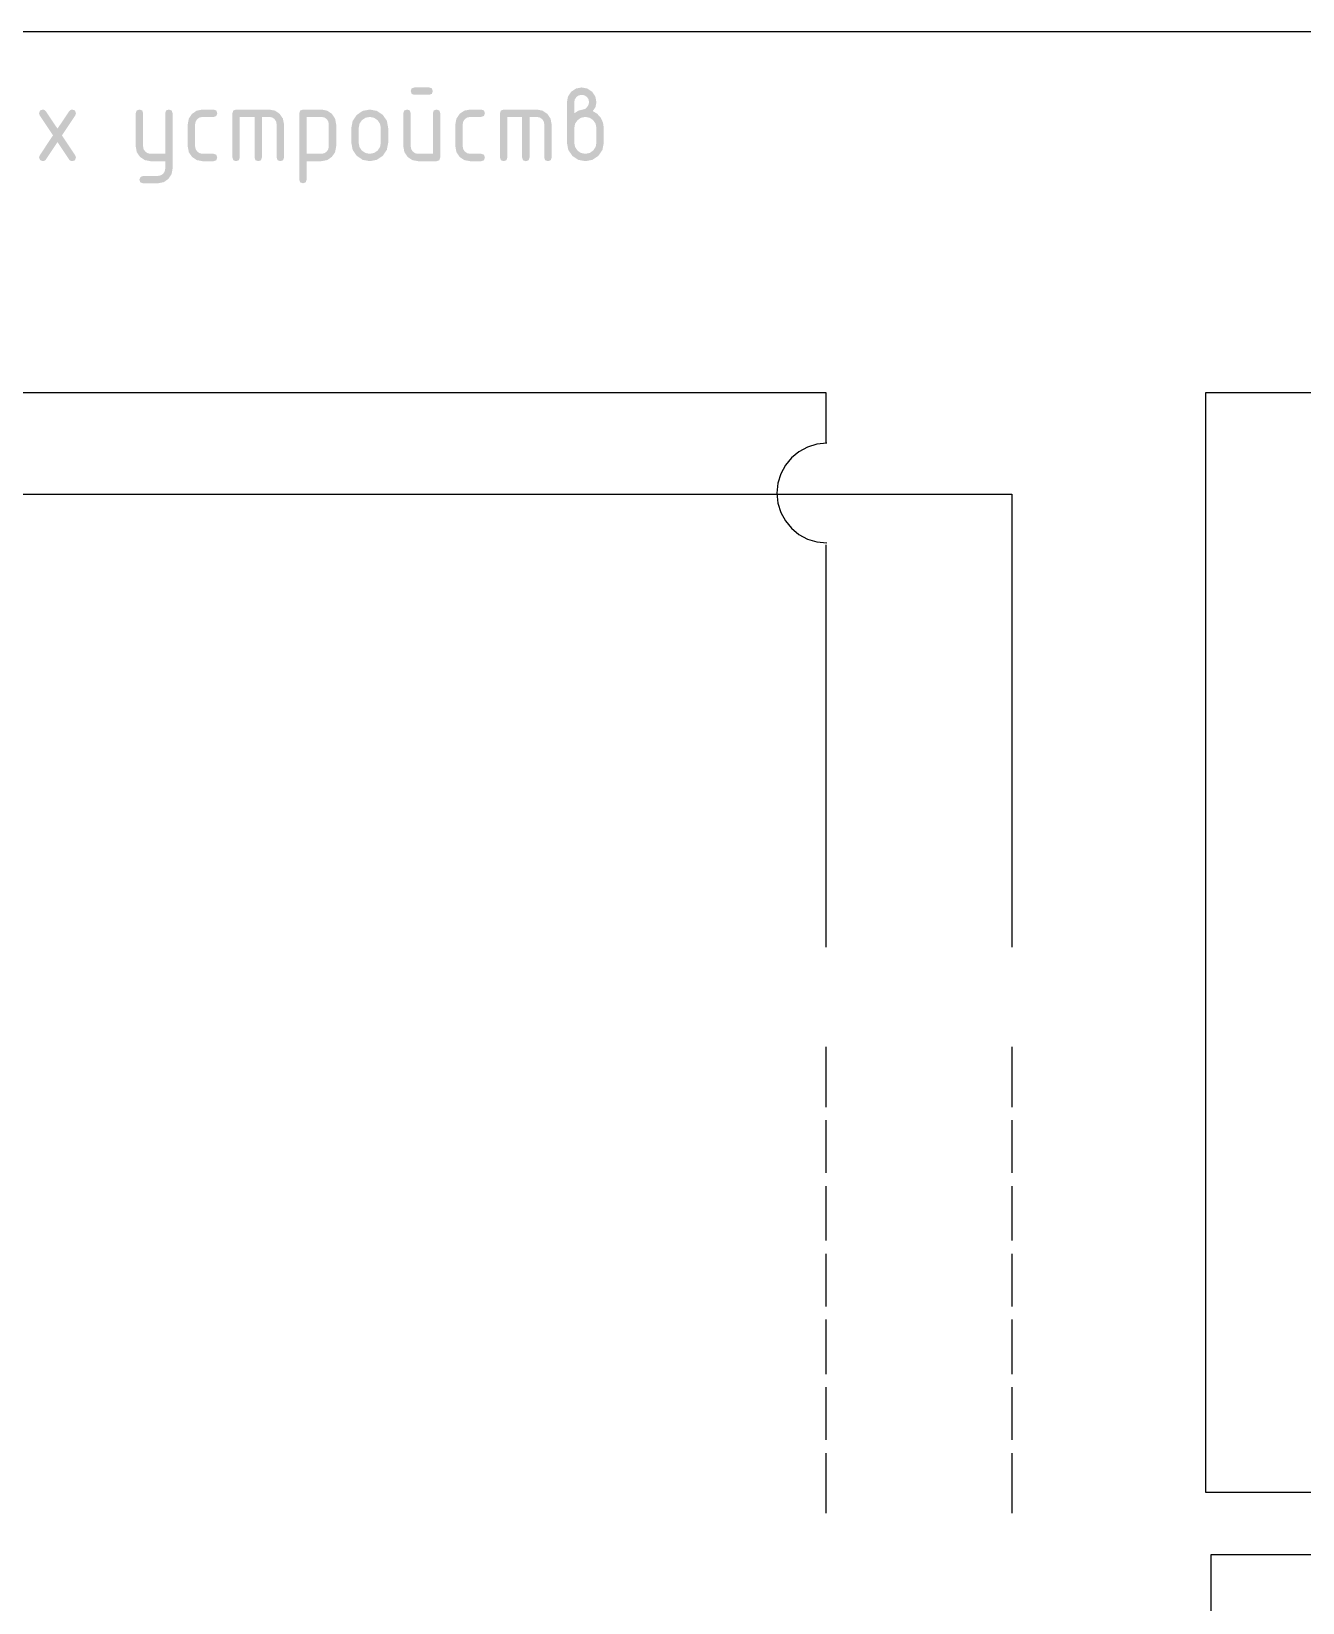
# Model space of a CAD drawing. Header units: millimetres. Extents: x 0 to 420, y 0 to 297.
# Drawn here: x 67.16 to 95.78, y 236.83 to 272.2 of the extents above; entities that cross this region are included whole.
import ezdxf

# ---------------------------------------------------------------- set-up
doc = ezdxf.new("R2010")
doc.units = ezdxf.units.MM
doc.layers.get('0').update_dxf_attribs({"linetype": 'CONTINUOUS'})

msp = doc.modelspace()

# ---------------------------------------------------------------- hatches: boundary and pattern name
at = {"true_color": 0x000007}
h = msp.add_hatch(color=0, dxfattribs=at)
h.paths.add_polyline_path([(76.367063, 270.361061), (76.367063, 269.365566), (76.346116, 269.303072), (76.283829, 269.282332), (75.868764, 269.282332), (75.739849, 269.30631), (75.632844, 269.378244), (75.56091, 269.485248), (75.536932, 269.614164), (75.536932, 270.361061), (75.557672, 270.423348), (75.620166, 270.444294), (75.682178, 270.423348), (75.702848, 270.361061), (75.702848, 269.614164), (75.714975, 269.550981), (75.751906, 269.497306), (75.805581, 269.460375), (75.868764, 269.448248), (76.201147, 269.448248), (76.201147, 270.361061), (76.221817, 270.423348), (76.283829, 270.444294), (76.346116, 270.423348)], flags=0)
h.paths.add_polyline_path([(76.116811, 270.776126), (75.786082, 270.776126), (75.723588, 270.796865), (75.702848, 270.859359), (75.723588, 270.921371), (75.786082, 270.942041), (76.116811, 270.942041), (76.178823, 270.921371), (76.199493, 270.859359), (76.178823, 270.796865)], flags=0)
h = msp.add_hatch(color=0, dxfattribs=at)
h.paths.add_polyline_path([(79.385127, 270.361061), (79.486481, 270.423348), (79.579154, 270.444294), (79.628488, 270.458763), (79.674515, 270.502172), (79.706761, 270.555984), (79.717509, 270.61021), (79.705521, 270.674771), (79.669554, 270.72817), (79.615879, 270.764137), (79.551042, 270.776126), (79.486964, 270.763861), (79.433634, 270.727619), (79.397184, 270.673875), (79.385127, 270.61021)], flags=0)
h.paths.add_polyline_path([(79.800192, 270.410119), (79.902718, 270.348107), (79.982093, 270.257983), (80.03246, 270.148567), (80.049341, 270.029229), (80.049341, 269.697397), (80.018818, 269.536994), (79.927522, 269.403048), (79.793508, 269.312511), (79.634276, 269.282332), (79.473872, 269.31258), (79.339927, 269.4036), (79.24939, 269.537476), (79.219211, 269.697397), (79.219211, 270.61021), (79.243258, 270.738643), (79.315674, 270.845579), (79.422816, 270.917788), (79.551042, 270.942041), (79.679958, 270.917719), (79.786963, 270.845028), (79.859172, 270.737954), (79.883425, 270.61021), (79.862479, 270.497349)], flags=0)
h.paths.add_polyline_path([(79.883425, 269.697397), (79.883425, 270.029229), (79.865235, 270.124589), (79.810665, 270.205067), (79.730325, 270.259913), (79.634276, 270.278378), (79.537951, 270.259913), (79.457336, 270.205067), (79.403041, 270.124589), (79.385127, 270.029229), (79.385127, 269.697397), (79.403041, 269.600659), (79.457336, 269.520457), (79.537951, 269.466163), (79.634276, 269.448248), (79.730325, 269.466438), (79.810665, 269.521008), (79.865235, 269.601555)], flags=0)
for points in [[(67.851589, 269.863313), (68.152552, 269.411868), (68.166332, 269.365566), (68.145386, 269.303072), (68.083099, 269.282332), (68.043067, 269.291427), (68.014197, 269.318712), (67.751267, 269.713383), (67.488338, 269.318712), (67.459054, 269.291427), (67.419436, 269.282332), (67.360456, 269.306586), (67.336202, 269.365566), (67.349983, 269.411868), (67.650395, 269.863313), (67.349983, 270.314758), (67.336202, 270.361061), (67.356942, 270.423348), (67.419436, 270.444294), (67.459054, 270.435199), (67.488338, 270.407914), (67.751267, 270.014346), (68.014197, 270.407914), (68.043067, 270.435199), (68.083099, 270.444294), (68.145386, 270.423761), (68.166332, 270.362714), (68.152552, 270.314758)], [(70.176545, 269.11366), (70.176545, 269.282332), (69.844162, 269.282332), (69.715246, 269.306379), (69.608242, 269.378795), (69.536308, 269.485937), (69.51233, 269.614164), (69.51233, 270.361061), (69.53307, 270.423348), (69.595564, 270.444294), (69.657575, 270.423348), (69.678246, 270.361061), (69.678246, 269.614164), (69.690373, 269.550981), (69.727304, 269.497306), (69.780979, 269.460375), (69.844162, 269.448248), (70.176545, 269.448248), (70.176545, 270.361061), (70.197215, 270.423348), (70.259227, 270.444294), (70.321514, 270.423348), (70.34246, 270.361061), (70.34246, 269.116416), (70.318551, 268.988672), (70.2471, 268.881599), (70.141267, 268.808907), (70.013936, 268.784585), (69.678246, 268.784585), (69.616234, 268.805255), (69.595564, 268.867267), (69.620368, 268.925145), (69.678246, 268.950501), (70.010629, 268.950501), (70.074983, 268.962352), (70.128589, 268.997354), (70.164556, 269.049719)], [(70.849408, 270.112462), (70.849408, 269.614164), (70.861535, 269.550981), (70.898466, 269.497306), (70.952141, 269.460375), (71.015324, 269.448248), (71.264473, 269.448248), (71.32676, 269.427577), (71.347706, 269.365566), (71.32676, 269.303072), (71.264473, 269.282332), (71.015324, 269.282332), (70.886408, 269.30631), (70.779403, 269.378244), (70.70747, 269.485248), (70.683492, 269.614164), (70.683492, 270.112462), (70.70747, 270.240896), (70.779403, 270.347831), (70.886408, 270.420041), (71.015324, 270.444294), (71.264473, 270.444294), (71.32676, 270.423348), (71.347706, 270.361061), (71.32676, 270.299049), (71.264473, 270.278378), (71.015324, 270.278378), (70.951245, 270.266114), (70.897915, 270.229871), (70.861466, 270.176128)], [(71.771692, 270.444294), (72.518588, 270.444294), (72.646332, 270.419972), (72.753406, 270.34728), (72.826097, 270.240207), (72.85042, 270.112462), (72.85042, 269.365566), (72.829474, 269.303072), (72.767186, 269.282332), (72.705175, 269.303072), (72.684504, 269.365566), (72.684504, 270.112462), (72.672515, 270.176817), (72.636548, 270.230423), (72.583149, 270.266389), (72.518588, 270.278378), (72.352672, 270.278378), (72.352672, 269.365566), (72.331726, 269.303072), (72.269439, 269.282332), (72.207427, 269.303072), (72.186757, 269.365566), (72.186757, 270.278378), (71.854374, 270.278378), (71.854374, 269.365566), (71.833703, 269.303072), (71.771692, 269.282332), (71.709197, 269.303072), (71.688458, 269.365566), (71.688458, 270.361061), (71.709197, 270.423348)], [(76.87401, 270.112462), (76.87401, 269.614164), (76.886137, 269.550981), (76.923068, 269.497306), (76.976743, 269.460375), (77.039926, 269.448248), (77.289075, 269.448248), (77.351363, 269.427577), (77.372309, 269.365566), (77.351363, 269.303072), (77.289075, 269.282332), (77.039926, 269.282332), (76.91101, 269.30631), (76.804006, 269.378244), (76.732072, 269.485248), (76.708094, 269.614164), (76.708094, 270.112462), (76.732072, 270.240896), (76.804006, 270.347831), (76.91101, 270.420041), (77.039926, 270.444294), (77.289075, 270.444294), (77.351363, 270.423348), (77.372309, 270.361061), (77.351363, 270.299049), (77.289075, 270.278378), (77.039926, 270.278378), (76.975847, 270.266114), (76.922517, 270.229871), (76.886068, 270.176128)], [(77.796294, 270.444294), (78.54319, 270.444294), (78.670935, 270.419972), (78.778008, 270.34728), (78.8507, 270.240207), (78.875022, 270.112462), (78.875022, 269.365566), (78.854076, 269.303072), (78.791789, 269.282332), (78.729777, 269.303072), (78.709106, 269.365566), (78.709106, 270.112462), (78.697117, 270.176817), (78.661151, 270.230423), (78.607752, 270.266389), (78.54319, 270.278378), (78.377275, 270.278378), (78.377275, 269.365566), (78.356329, 269.303072), (78.294041, 269.282332), (78.232029, 269.303072), (78.211359, 269.365566), (78.211359, 270.278378), (77.878976, 270.278378), (77.878976, 269.365566), (77.858306, 269.303072), (77.796294, 269.282332), (77.7338, 269.303072), (77.71306, 269.365566), (77.71306, 270.361061), (77.7338, 270.423348)]]:
    msp.add_hatch(color=0, dxfattribs=at).paths.add_polyline_path(points, flags=0)
h = msp.add_hatch(color=0, dxfattribs=at)
h.paths.add_polyline_path([(73.194609, 270.361061), (73.215348, 270.423348), (73.277842, 270.444294), (73.692907, 270.444294), (73.82134, 270.420041), (73.928276, 270.347831), (74.000485, 270.240896), (74.024739, 270.112462), (74.024739, 269.614164), (74.000485, 269.485937), (73.928276, 269.378795), (73.82134, 269.306379), (73.692907, 269.282332), (73.360524, 269.282332), (73.360524, 268.867267), (73.339854, 268.805255), (73.277842, 268.784585), (73.215348, 268.805255), (73.194609, 268.867267)], flags=0)
h.paths.add_polyline_path([(73.360524, 270.278378), (73.360524, 269.448248), (73.692907, 269.448248), (73.756573, 269.460306), (73.810316, 269.496755), (73.846558, 269.550085), (73.858823, 269.614164), (73.858823, 270.112462), (73.846834, 270.176817), (73.810867, 270.230423), (73.757262, 270.266389), (73.692907, 270.278378)], flags=0)
h = msp.add_hatch(color=0, dxfattribs=at)
h.paths.add_polyline_path([(74.36577, 269.697397), (74.36577, 270.029229), (74.396018, 270.188737), (74.487038, 270.323027), (74.620914, 270.413839), (74.780836, 270.444294), (74.941722, 270.414184), (75.075736, 270.324129), (75.165791, 270.190115), (75.195901, 270.029229), (75.195901, 269.697397), (75.165377, 269.537476), (75.074082, 269.4036), (74.940068, 269.31258), (74.780836, 269.282332), (74.620914, 269.31258), (74.487038, 269.4036), (74.396018, 269.537476)], flags=0)
h.paths.add_polyline_path([(75.029985, 269.697397), (75.029985, 270.029229), (75.011519, 270.124589), (74.956673, 270.205067), (74.876196, 270.259913), (74.780836, 270.278378), (74.684993, 270.259913), (74.604447, 270.205067), (74.549876, 270.124589), (74.531686, 270.029229), (74.531686, 269.697397), (74.549601, 269.600659), (74.603895, 269.520457), (74.684511, 269.466163), (74.780836, 269.448248), (74.876196, 269.466438), (74.956673, 269.521008), (75.011519, 269.601555)], flags=0)

# ---------------------------------------------------------------- linework, layer by layer
at = {"color": 0, "true_color": 0x000007}
msp.add_lwpolyline([(138.218333, 272.203333), (138.218333, 187.113333), (40.089667, 187.113333), (40.089667, 272.203333)], close=True, dxfattribs=at)
at = {"color": 0, "true_color": 0x000097}
for points in [[(57.192333, 243.289667), (57.192333, 239.310333), (47.413333, 239.310333), (47.413333, 262.255), (47.413333, 264.075333), (62.357, 264.075333), (85.047667, 264.075333), (85.047667, 262.932333)], [(85.068833, 262.932333), (84.842751, 262.909542), (84.632175, 262.844177), (84.441616, 262.740747), (84.275586, 262.603763), (84.138598, 262.437736), (84.035162, 262.247176), (83.969793, 262.036594), (83.947, 261.8105), (83.969793, 261.584406), (84.035162, 261.373824), (84.138598, 261.183264), (84.275586, 261.017237), (84.441616, 260.880253), (84.632175, 260.776823), (84.842751, 260.711458), (85.068833, 260.688667)], [(54.652333, 243.289667), (54.652333, 240.834333), (50.165, 240.834333), (50.165, 260.942667), (50.165, 261.789333), (89.238667, 261.789333), (89.238667, 251.587)], [(85.047667, 260.646333), (85.047667, 251.587)], [(85.047667, 249.343333), (85.047667, 247.988667)], [(89.238667, 249.343333), (89.238667, 247.988667)], [(85.047667, 247.692333), (85.047667, 246.507)], [(89.238667, 247.692333), (89.238667, 246.507)], [(85.047667, 246.210667), (85.047667, 244.983)], [(89.238667, 246.210667), (89.238667, 244.983)], [(85.047667, 244.686667), (85.047667, 243.501333)], [(89.238667, 244.686667), (89.238667, 243.501333)], [(85.047667, 243.205), (85.047667, 241.977333)], [(89.238667, 243.205), (89.238667, 241.977333)], [(85.047667, 241.681), (85.047667, 240.495667)], [(89.238667, 241.681), (89.238667, 240.495667)], [(85.047667, 240.199333), (85.047667, 238.844667)], [(89.238667, 240.199333), (89.238667, 238.844667)]]:
    msp.add_lwpolyline(points, dxfattribs=at)
at = {"color": 0, "true_color": 0x000096}
for points in [[(103.378, 243.289667), (103.378, 239.310333), (93.599, 239.310333), (93.599, 262.255), (93.599, 264.075333), (108.542667, 264.075333), (131.783667, 264.075333), (131.783667, 262.932333)], [(103.166333, 216.873667), (103.166333, 213.36), (93.726, 213.36), (93.726, 237.913333), (108.627333, 237.913333), (108.627333, 243.289667)]]:
    msp.add_lwpolyline(points, dxfattribs=at)

doc.saveas('drawing.dxf')
